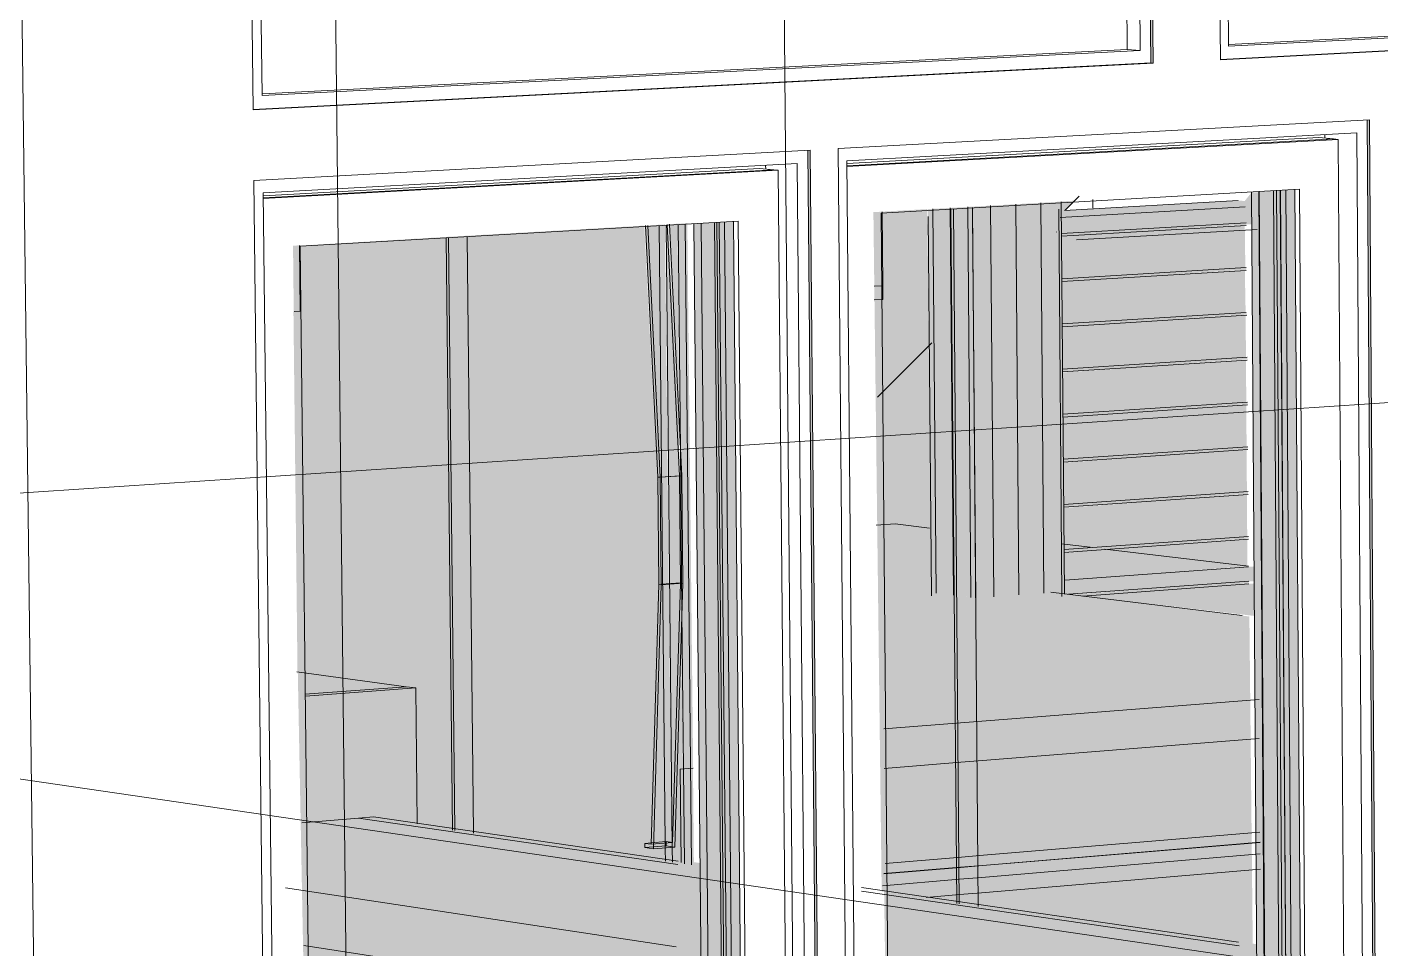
# Model space of a CAD drawing. Header units: inches. Extents: x 5690 to 5695, y -585 to 907.
# Drawn here: x 5692.9137 to 5692.9975, y -584.2999 to -584.2429 of the extents above; entities that cross this region are included whole.
import ezdxf

# ---------------------------------------------------------------- set-up
doc = ezdxf.new("R2010")
doc.units = ezdxf.units.IN
doc.header["$MEASUREMENT"] = 0
for name, color, linetype, lineweight in [('A-DOOR-FRAM', 31, 'Continuous', 9), ('A-FLOR', 192, 'Continuous', 13), ('A-FLOR-HRAL', 11, 'Continuous', 9), ('A-GLAZ-2', 151, 'Continuous', 9), ('A-GLAZ-CURT', 52, 'Continuous', 9), ('A-GLAZ-CWMG', 51, 'Continuous', 9), ('A-WALL', 113, 'Continuous', 13), ('A-WALL-PATT-1', 111, 'Continuous', 9), ('G-ANNO-SYMB-1', 111, 'Continuous', 9), ('I-FURN', 30, 'Continuous', 9), ('I-WALL', 2, 'Continuous', 13), ('Q-CASE', 31, 'Continuous', 9), ('Q-SPCQ', 91, 'Continuous', 9), ('S-COLS', 52, 'Continuous', 9), ('S-STRS', 31, 'Continuous', 9)]:
    doc.layers.add(name, color=color, linetype=linetype, lineweight=lineweight)
doc.layers.add('A-GLAZ-1', color=151, linetype='Continuous', lineweight=13, transparency=0.75)
doc.layers.add('Q-SPCQ-1', color=91, linetype='Continuous', lineweight=9, transparency=0.3)

# ---------------------------------------------------------------- blocks, each defined once
blk = doc.blocks.new('FP_96-3D View 1 Copy 1 Copy 1')
at = {"layer": 'A-WALL-PATT-1'}
for p, q in [((-4883.541599, -584.223621), (-4883.541606, -584.222897)), ((-4883.541576, -584.226332), (-4883.541598, -584.223819)), ((-4883.541552, -584.229041), (-4883.541574, -584.226529)), ((-4883.487352, -584.2375), (-4883.487397, -584.228144)), ((-4883.541528, -584.231749), (-4883.54155, -584.229238)), ((-4883.541505, -584.234456), (-4883.541526, -584.231974)), ((-4883.541496, -584.235479), (-4883.541503, -584.234654)), ((-4883.487352, -584.2375), (-4883.487352, -584.2375)), ((-4883.487351, -584.237671), (-4883.487352, -584.2375)), ((-4883.527451, -584.254069), (-4883.527456, -584.253531))]:
    blk.add_line(p, q, dxfattribs=at)
blk = doc.blocks.new('FP_116-3D View 1 Copy 1 Copy 1')
at = {"layer": 'S-COLS'}
for p, q in [((-4883.537462, -584.240104), (-4883.537634, -584.219788)), ((-4883.536388, -584.240053), (-4883.536557, -584.219751)), ((-4883.53531, -584.240002), (-4883.535478, -584.219714)), ((-4883.537143, -584.277907), (-4883.537344, -584.254113)), ((-4883.53607, -584.27804), (-4883.536271, -584.254052)), ((-4883.534994, -584.278173), (-4883.535195, -584.253991))]:
    blk.add_line(p, q, dxfattribs=at)
blk = doc.blocks.new('FP_117-3D View 1 Copy 1 Copy 1')
at = {"layer": 'S-COLS'}
for p, q in [((-4883.533888, -584.239934), (-4883.534054, -584.219665)), ((-4883.532334, -584.239859), (-4883.532497, -584.219611)), ((-4883.530479, -584.277904), (-4883.530671, -584.253733)), ((-4883.533575, -584.27813), (-4883.533774, -584.25391)), ((-4883.532026, -584.278017), (-4883.532221, -584.253821))]:
    blk.add_line(p, q, dxfattribs=at)

msp = doc.modelspace()

# ---------------------------------------------------------------- hatches: boundary and pattern name
at = {"layer": 'A-GLAZ-1'}
h = msp.add_hatch(color=256, dxfattribs=at)
h.paths.add_polyline_path([(5692.967358, -584.346161), (5692.977005, -584.345035), (5692.976119, -584.344861), (5692.967353, -584.345882), (5692.967355, -584.345974)], flags=0)
h.paths.add_polyline_path([(5692.977866, -584.344935), (5692.978452, -584.344867), (5692.978448, -584.34459), (5692.97698, -584.344761)], flags=0)
h.paths.add_polyline_path([(5692.983169, -584.344316), (5692.990525, -584.343458), (5692.983083, -584.342072), (5692.983168, -584.344266)], flags=0)
h.paths.add_polyline_path([(5692.991411, -584.343354), (5692.9928, -584.343192), (5692.992749, -584.339607), (5692.983051, -584.337827), (5692.983081, -584.341799), (5692.991352, -584.343343)], flags=0)
h.paths.add_polyline_path([(5692.978358, -584.343392), (5692.97834, -584.34116), (5692.973077, -584.340148), (5692.973245, -584.342396), (5692.97818, -584.343357)], flags=0)
h.paths.add_polyline_path([(5692.971683, -584.342092), (5692.971575, -584.340987), (5692.968074, -584.341389), (5692.970278, -584.341818)], flags=0)
h.paths.add_polyline_path([(5692.978338, -584.340888), (5692.978307, -584.336936), (5692.972758, -584.335895), (5692.973056, -584.339874), (5692.978181, -584.340858)], flags=0)
h.paths.add_polyline_path([(5692.967184, -584.34008), (5692.970661, -584.339684), (5692.967175, -584.339014), (5692.967181, -584.339732)], flags=0)
h.paths.add_polyline_path([(5692.992773, -584.339336), (5692.992719, -584.335317), (5692.983019, -584.333578), (5692.983049, -584.337553), (5692.992747, -584.339331)], flags=0)
h.paths.add_polyline_path([(5692.971294, -584.33809), (5692.97105, -584.335575), (5692.967139, -584.334841), (5692.96716, -584.337303), (5692.969676, -584.337782)], flags=0)
h.paths.add_polyline_path([(5692.978305, -584.336664), (5692.978273, -584.33271), (5692.97244, -584.331642), (5692.972738, -584.335621), (5692.978181, -584.336641)], flags=0)
h.paths.add_polyline_path([(5692.971023, -584.3353), (5692.970635, -584.331312), (5692.967102, -584.330665), (5692.967136, -584.334572), (5692.969677, -584.335048)], flags=0)
h.paths.add_polyline_path([(5692.992744, -584.335045), (5692.99269, -584.331023), (5692.982987, -584.329327), (5692.983017, -584.333305), (5692.992717, -584.33504)], flags=0)
h.paths.add_polyline_path([(5692.978271, -584.332438), (5692.97824, -584.32848), (5692.972121, -584.327389), (5692.972419, -584.331369), (5692.978182, -584.332421)], flags=0)
h.paths.add_polyline_path([(5692.970609, -584.331038), (5692.970222, -584.32705), (5692.967066, -584.326514), (5692.9671, -584.330397), (5692.969677, -584.330868)], flags=0)
h.paths.add_polyline_path([(5692.992714, -584.330752), (5692.99266, -584.326727), (5692.982955, -584.325073), (5692.982985, -584.329054), (5692.992688, -584.330747)], flags=0)
h.paths.add_polyline_path([(5692.978238, -584.328209), (5692.978182, -584.324244), (5692.971803, -584.323136), (5692.972101, -584.327116), (5692.978182, -584.328199)], flags=0)
h.paths.add_polyline_path([(5692.970195, -584.326777), (5692.969808, -584.322789), (5692.96703, -584.322307), (5692.967064, -584.326219), (5692.969678, -584.326684)], flags=0)
h.paths.add_polyline_path([(5692.992685, -584.326456), (5692.99264, -584.323718), (5692.982933, -584.322095), (5692.982953, -584.324801), (5692.992658, -584.326451)], flags=0)
h.paths.add_polyline_path([(5692.978205, -584.323977), (5692.978183, -584.321285), (5692.97158, -584.32016), (5692.971783, -584.322863), (5692.978182, -584.323973)], flags=0)
h.paths.add_polyline_path([(5692.969781, -584.322516), (5692.969518, -584.319808), (5692.967005, -584.31938), (5692.967028, -584.322039), (5692.969678, -584.322499)], flags=0)
h.paths.add_polyline_path([(5692.992652, -584.321679), (5692.992146, -584.252906), (5692.989484, -584.253107), (5692.989069, -584.253628), (5692.988666, -584.253589), (5692.977883, -584.254209), (5692.977628, -584.254466), (5692.977659, -584.255624), (5692.989497, -584.255061), (5692.989647, -584.276255), (5692.977895, -584.27711), (5692.977902, -584.277948), (5692.97816, -584.27798), (5692.989653, -584.277169), (5692.989654, -584.277307), (5692.979049, -584.278089), (5692.989668, -584.279319), (5692.989811, -584.299648), (5692.966745, -584.296346), (5692.966991, -584.31335), (5692.970876, -584.312981), (5692.970887, -584.312649), (5692.971606, -584.307501), (5692.973266, -584.307731), (5692.97238, -584.314217), (5692.971146, -584.314365), (5692.971429, -584.318139), (5692.992626, -584.321675)], flags=0)
h.paths.add_polyline_path([(5692.969321, -584.317784), (5692.968989, -584.314546), (5692.966964, -584.314743), (5692.966987, -584.317391), (5692.968989, -584.317728)], flags=0)
h = msp.add_hatch(color=256, dxfattribs=at)
h.paths.add_polyline_path([(5692.967275, -584.345933), (5692.976046, -584.34491), (5692.967227, -584.343174)], flags=0)
h.paths.add_polyline_path([(5692.976908, -584.34481), (5692.978377, -584.344639), (5692.978358, -584.343392), (5692.973245, -584.342396), (5692.97338, -584.344019), (5692.973069, -584.344055), (5692.976415, -584.344713)], flags=0)
h.paths.add_polyline_path([(5692.971865, -584.343819), (5692.971683, -584.342092), (5692.968074, -584.341389), (5692.967198, -584.341489), (5692.967253, -584.342912), (5692.969197, -584.343294)], flags=0)
h.paths.add_polyline_path([(5692.989568, -584.299725), (5692.989359, -584.279354), (5692.977214, -584.277862), (5692.972304, -584.278196), (5692.972551, -584.297249), (5692.989238, -584.299678)], flags=0)
h.paths.add_polyline_path([(5692.977895, -584.27711), (5692.989311, -584.276239), (5692.980434, -584.275199), (5692.977866, -584.275431), (5692.977881, -584.276267)], flags=0)
h.paths.add_polyline_path([(5692.977862, -584.275208), (5692.979629, -584.275082), (5692.977856, -584.274871)], flags=0)
h.paths.add_polyline_path([(5692.977676, -584.254471), (5692.978547, -584.253604), (5692.97767, -584.253654), (5692.977675, -584.254314)], flags=0)
for points in [[(5692.972423, -584.278211), (5692.977214, -584.277862), (5692.977746, -584.277927), (5692.977554, -584.253669), (5692.972104, -584.25398), (5692.972304, -584.278196), (5692.972423, -584.278209)], [(5692.97741, -584.2556), (5692.977431, -584.255599), (5692.977408, -584.255381)]]:
    msp.add_hatch(color=256, dxfattribs=at).paths.add_polyline_path(points, flags=0)
h = msp.add_hatch(color=256, dxfattribs=at)
h.paths.add_polyline_path([(5692.979051, -584.278089), (5692.989321, -584.277303), (5692.98932, -584.277165), (5692.978332, -584.278), (5692.979049, -584.278089)], flags=0)
h.paths.add_polyline_path([(5692.977906, -584.277947), (5692.977886, -584.275381), (5692.989302, -584.274532), (5692.989301, -584.274394), (5692.977884, -584.275207), (5692.977864, -584.272589), (5692.989282, -584.27176), (5692.989281, -584.271622), (5692.977862, -584.272414), (5692.977859, -584.269794), (5692.989263, -584.268987), (5692.989261, -584.268849), (5692.977841, -584.26962), (5692.977859, -584.266998), (5692.989243, -584.266213), (5692.989242, -584.266075), (5692.977819, -584.266826), (5692.977798, -584.264205), (5692.989223, -584.263437), (5692.989222, -584.2633), (5692.977796, -584.26403), (5692.977776, -584.261408), (5692.989204, -584.260661), (5692.989152, -584.260527), (5692.977774, -584.261233), (5692.977754, -584.25861), (5692.989184, -584.257884), (5692.989152, -584.257748), (5692.977752, -584.258435), (5692.977732, -584.255811), (5692.989164, -584.255105), (5692.989153, -584.254968), (5692.97773, -584.255636), (5692.977715, -584.25366), (5692.977552, -584.253669), (5692.977743, -584.277927), (5692.97786, -584.277942)], flags=0)
h = msp.add_hatch(color=256, dxfattribs=at)
h.paths.add_polyline_path([(5692.931644, -584.350329), (5692.938825, -584.349491), (5692.937954, -584.349308), (5692.931637, -584.350044)], flags=0)
h.paths.add_polyline_path([(5692.939615, -584.349399), (5692.947634, -584.348463), (5692.947628, -584.348181), (5692.938745, -584.349216), (5692.939456, -584.349365)], flags=0)
h.paths.add_polyline_path([(5692.952171, -584.347933), (5692.952408, -584.347906), (5692.958284, -584.34722), (5692.958268, -584.345419), (5692.955821, -584.344933), (5692.955856, -584.347222), (5692.952166, -584.347652)], flags=0)
h.paths.add_polyline_path([(5692.958265, -584.345152), (5692.958229, -584.341297), (5692.955782, -584.340822), (5692.955818, -584.344667), (5692.957692, -584.345037)], flags=0)
h.paths.add_polyline_path([(5692.958227, -584.341031), (5692.958191, -584.337174), (5692.955743, -584.336709), (5692.955779, -584.340557), (5692.957692, -584.340926)], flags=0)
h.paths.add_polyline_path([(5692.953838, -584.338358), (5692.955377, -584.338186), (5692.955342, -584.33784), (5692.953856, -584.338006)], flags=0)
h.paths.add_polyline_path([(5692.952132, -584.338285), (5692.952137, -584.338197), (5692.951893, -584.338239)], flags=0)
h.paths.add_polyline_path([(5692.947319, -584.337348), (5692.947297, -584.335192), (5692.946617, -584.335061), (5692.946787, -584.337244), (5692.947135, -584.337312)], flags=0)
h.paths.add_polyline_path([(5692.958188, -584.336908), (5692.958153, -584.333047), (5692.955704, -584.332594), (5692.955749, -584.336446), (5692.957693, -584.336812)], flags=0)
h.paths.add_polyline_path([(5692.945274, -584.33695), (5692.945165, -584.335867), (5692.94337, -584.336063), (5692.943345, -584.336574), (5692.944427, -584.336785)], flags=0)
h.paths.add_polyline_path([(5692.95188, -584.336847), (5692.952206, -584.336811), (5692.952229, -584.33614), (5692.951872, -584.336071), (5692.951878, -584.33661)], flags=0)
h.paths.add_polyline_path([(5692.953925, -584.33662), (5692.954434, -584.336564), (5692.953932, -584.33648), (5692.953926, -584.336608)], flags=0)
h.paths.add_polyline_path([(5692.93771, -584.33532), (5692.939713, -584.335102), (5692.939682, -584.334804), (5692.937725, -584.335016), (5692.93772, -584.335119)], flags=0)
h.paths.add_polyline_path([(5692.95506, -584.335), (5692.954766, -584.332519), (5692.954136, -584.332401), (5692.954016, -584.334801), (5692.954766, -584.334944)], flags=0)
h.paths.add_polyline_path([(5692.941197, -584.334941), (5692.94174, -584.334882), (5692.941778, -584.334131), (5692.941124, -584.334005), (5692.941175, -584.334653)], flags=0)
h.paths.add_polyline_path([(5692.943438, -584.334697), (5692.944261, -584.334608), (5692.94345, -584.334452), (5692.94344, -584.334651)], flags=0)
h.paths.add_polyline_path([(5692.945027, -584.334493), (5692.944759, -584.331834), (5692.943591, -584.331613), (5692.943463, -584.334193), (5692.944428, -584.334378)], flags=0)
h.paths.add_polyline_path([(5692.952322, -584.334479), (5692.952382, -584.333274), (5692.951844, -584.333173), (5692.951856, -584.33439), (5692.952265, -584.334468)], flags=0)
h.paths.add_polyline_path([(5692.931731, -584.334313), (5692.936108, -584.333805), (5692.936145, -584.333048), (5692.931282, -584.332113), (5692.931453, -584.334259)], flags=0)
h.paths.add_polyline_path([(5692.94179, -584.333872), (5692.941976, -584.330119), (5692.940801, -584.329899), (5692.941103, -584.33374), (5692.94161, -584.333837)], flags=0)
h.paths.add_polyline_path([(5692.937792, -584.333661), (5692.938774, -584.333553), (5692.937806, -584.333367), (5692.937795, -584.333597)], flags=0)
h.paths.add_polyline_path([(5692.94728, -584.333519), (5692.947268, -584.332308), (5692.946389, -584.332142), (5692.946487, -584.333401), (5692.946597, -584.333389), (5692.947135, -584.333491)], flags=0)
h.paths.add_polyline_path([(5692.95815, -584.332782), (5692.958114, -584.328919), (5692.955665, -584.328476), (5692.95575, -584.332338), (5692.957693, -584.332696)], flags=0)
h.paths.add_polyline_path([(5692.954788, -584.332259), (5692.9544, -584.328341), (5692.954339, -584.32833), (5692.954149, -584.332139), (5692.954766, -584.332254)], flags=0)
h.paths.add_polyline_path([(5692.9394, -584.332019), (5692.939129, -584.329585), (5692.938004, -584.329374), (5692.937887, -584.331731), (5692.939128, -584.331967)], flags=0)
h.paths.add_polyline_path([(5692.936226, -584.331414), (5692.936284, -584.330232), (5692.931125, -584.329257), (5692.931152, -584.330481), (5692.931367, -584.330489), (5692.936165, -584.331403)], flags=0)
h.paths.add_polyline_path([(5692.952515, -584.33061), (5692.952644, -584.328019), (5692.951792, -584.327864), (5692.951818, -584.330481), (5692.952446, -584.330597)], flags=0)
h.paths.add_polyline_path([(5692.941989, -584.329861), (5692.942175, -584.326104), (5692.940479, -584.325793), (5692.94078, -584.329634), (5692.9418, -584.329825)], flags=0)
h.paths.add_polyline_path([(5692.947241, -584.32963), (5692.947215, -584.327026), (5692.945973, -584.326799), (5692.946178, -584.329432), (5692.947136, -584.32961)], flags=0)
h.paths.add_polyline_path([(5692.939128, -584.329325), (5692.938738, -584.325475), (5692.938201, -584.325376), (5692.938017, -584.329117), (5692.938775, -584.329259)], flags=0)
h.paths.add_polyline_path([(5692.944486, -584.329117), (5692.944221, -584.326478), (5692.943849, -584.32641), (5692.943722, -584.328975), (5692.944429, -584.329107)], flags=0)
h.paths.add_polyline_path([(5692.958112, -584.328653), (5692.958076, -584.324788), (5692.955626, -584.324356), (5692.955662, -584.328212), (5692.957694, -584.328577)], flags=0)
h.paths.add_polyline_path([(5692.952657, -584.327758), (5692.952847, -584.323951), (5692.951752, -584.323756), (5692.95179, -584.327599), (5692.952266, -584.327687)], flags=0)
h.paths.add_polyline_path([(5692.936413, -584.327616), (5692.936539, -584.325072), (5692.931066, -584.324071), (5692.931095, -584.326627), (5692.936348, -584.327604)], flags=0)
h.paths.add_polyline_path([(5692.947212, -584.326763), (5692.947173, -584.322939), (5692.945651, -584.322668), (5692.945962, -584.326535), (5692.947136, -584.326749)], flags=0)
h.paths.add_polyline_path([(5692.944194, -584.326212), (5692.94397, -584.323979), (5692.943862, -584.326151)], flags=0)
h.paths.add_polyline_path([(5692.942188, -584.325845), (5692.942375, -584.322083), (5692.940156, -584.321688), (5692.940458, -584.325529), (5692.941801, -584.325775)], flags=0)
h.paths.add_polyline_path([(5692.938711, -584.32521), (5692.938374, -584.321882), (5692.938214, -584.325119)], flags=0)
h.paths.add_polyline_path([(5692.936552, -584.324815), (5692.936736, -584.321078), (5692.931021, -584.320059), (5692.931093, -584.323818), (5692.936166, -584.324745)], flags=0)
h.paths.add_polyline_path([(5692.958073, -584.324523), (5692.958037, -584.320655), (5692.955587, -584.320234), (5692.955623, -584.324092), (5692.957695, -584.324455)], flags=0)
h.paths.add_polyline_path([(5692.95286, -584.32369), (5692.953051, -584.319879), (5692.951712, -584.319646), (5692.951751, -584.323492), (5692.952746, -584.32367)], flags=0)
h.paths.add_polyline_path([(5692.947171, -584.322677), (5692.947102, -584.318845), (5692.945329, -584.318537), (5692.94563, -584.322403), (5692.947102, -584.322665)], flags=0)
h.paths.add_polyline_path([(5692.942387, -584.321825), (5692.942565, -584.318057), (5692.939834, -584.317583), (5692.940136, -584.321424), (5692.941801, -584.321721)], flags=0)
h.paths.add_polyline_path([(5692.936749, -584.320821), (5692.936887, -584.317071), (5692.930976, -584.316044), (5692.931019, -584.319801), (5692.936167, -584.320718)], flags=0)
h.paths.add_polyline_path([(5692.958035, -584.320389), (5692.95801, -584.31776), (5692.955306, -584.317385), (5692.955423, -584.318906), (5692.955584, -584.31997), (5692.957695, -584.320331)], flags=0)
h.paths.add_polyline_path([(5692.953064, -584.319617), (5692.953264, -584.316999), (5692.951759, -584.316742), (5692.951751, -584.31939), (5692.952747, -584.319562)], flags=0)
h.paths.add_polyline_path([(5692.94713, -584.318588), (5692.947179, -584.315961), (5692.939608, -584.31471), (5692.939813, -584.317319), (5692.942587, -584.3178), (5692.942737, -584.316307), (5692.943076, -584.31668), (5692.943392, -584.316736), (5692.943664, -584.316947), (5692.945304, -584.31723), (5692.945309, -584.318272), (5692.947102, -584.318583)], flags=0)
h.paths.add_polyline_path([(5692.936946, -584.316822), (5692.937151, -584.314253), (5692.931029, -584.31326), (5692.930974, -584.315787), (5692.936619, -584.316766)], flags=0)
h.paths.add_polyline_path([(5692.957992, -584.315794), (5692.957389, -584.254893), (5692.954969, -584.255029), (5692.955344, -584.29462), (5692.937915, -584.29217), (5692.937747, -584.283779), (5692.930448, -584.282791), (5692.930941, -584.308507), (5692.938925, -584.307787), (5692.93965, -584.302501), (5692.941245, -584.302723), (5692.94045, -584.308503), (5692.93097, -584.309357), (5692.931005, -584.311301), (5692.937681, -584.312425), (5692.938021, -584.312072), (5692.93868, -584.311813), (5692.954622, -584.310337), (5692.954664, -584.309764), (5692.95531, -584.305178), (5692.955384, -584.311171), (5692.944655, -584.312183), (5692.944141, -584.312308), (5692.94347, -584.312724), (5692.943078, -584.31311), (5692.942972, -584.313266), (5692.942846, -584.312799), (5692.94091, -584.313004), (5692.953814, -584.315122), (5692.954144, -584.314777), (5692.954834, -584.314509), (5692.955445, -584.314451), (5692.955541, -584.315387), (5692.957696, -584.315744)], flags=0)
h.paths.add_polyline_path([(5692.946087, -584.308401), (5692.944469, -584.308137), (5692.944589, -584.307263), (5692.94477, -584.30743), (5692.946188, -584.307668), (5692.946123, -584.308136)], flags=0)
h.paths.add_polyline_path([(5692.930198, -584.260471), (5692.93059, -584.260448), (5692.930545, -584.25637), (5692.930153, -584.256393), (5692.930156, -584.256669)], flags=0)
h = msp.add_hatch(color=256, dxfattribs=at)
h.paths.add_polyline_path([(5692.989238, -584.276245), (5692.989227, -584.274572), (5692.98048, -584.275196), (5692.989076, -584.276226)], flags=0)
h.paths.add_polyline_path([(5692.979566, -584.275086), (5692.989225, -584.274399), (5692.989207, -584.271798), (5692.977778, -584.272635), (5692.977796, -584.274874), (5692.977911, -584.274888)], flags=0)
h.paths.add_polyline_path([(5692.977777, -584.272418), (5692.989206, -584.271625), (5692.989187, -584.269023), (5692.977756, -584.269835), (5692.977775, -584.272134)], flags=0)
h.paths.add_polyline_path([(5692.977755, -584.269622), (5692.989186, -584.26885), (5692.989168, -584.266247), (5692.977734, -584.267033), (5692.977741, -584.267907)], flags=0)
h.paths.add_polyline_path([(5692.977733, -584.266825), (5692.989167, -584.266074), (5692.989148, -584.26347), (5692.977712, -584.264249), (5692.977724, -584.265664)], flags=0)
h.paths.add_polyline_path([(5692.977711, -584.264027), (5692.989147, -584.263296), (5692.989128, -584.260692), (5692.97769, -584.261444), (5692.977691, -584.261571)], flags=0)
h.paths.add_polyline_path([(5692.977689, -584.261228), (5692.989127, -584.260518), (5692.989077, -584.257914), (5692.977668, -584.258639), (5692.977669, -584.258766)], flags=0)
h.paths.add_polyline_path([(5692.977667, -584.258428), (5692.989108, -584.257739), (5692.989074, -584.255132), (5692.977643, -584.255832), (5692.977664, -584.258107)], flags=0)
at = {"layer": 'A-WALL'}
msp.add_hatch(color=256, dxfattribs=at).paths.add_polyline_path([(5692.983394, -584.245089), (5692.983132, -584.215334), (5692.983033, -584.215388), (5692.983255, -584.245077)], flags=0)
h = msp.add_hatch(color=256, dxfattribs=at)
h.paths.add_polyline_path([(5692.997441, -584.348161), (5692.997419, -584.344795), (5692.997279, -584.344768), (5692.997301, -584.348133)], flags=0)
h.paths.add_polyline_path([(5692.997417, -584.344517), (5692.997391, -584.340485), (5692.997251, -584.340459), (5692.997302, -584.344495)], flags=0)
h.paths.add_polyline_path([(5692.997389, -584.340207), (5692.997362, -584.336173), (5692.997223, -584.336147), (5692.997249, -584.340181), (5692.997302, -584.340191)], flags=0)
h.paths.add_polyline_path([(5692.997361, -584.335895), (5692.997303, -584.331852), (5692.997195, -584.331832), (5692.997221, -584.33587), (5692.997302, -584.335885)], flags=0)
h.paths.add_polyline_path([(5692.997332, -584.33158), (5692.997303, -584.327539), (5692.997167, -584.327515), (5692.997193, -584.331555), (5692.997303, -584.331575)], flags=0)
h.paths.add_polyline_path([(5692.997304, -584.327263), (5692.997286, -584.324516), (5692.997147, -584.324492), (5692.997165, -584.327238), (5692.997303, -584.327262)], flags=0)
h.paths.add_polyline_path([(5692.997273, -584.322462), (5692.996791, -584.24859), (5692.996651, -584.248598), (5692.997133, -584.322439)], flags=0)
h = msp.add_hatch(color=256, dxfattribs=at)
h.paths.add_polyline_path([(5692.963077, -584.352296), (5692.963061, -584.350526), (5692.962924, -584.350498), (5692.96294, -584.352267)], flags=0)
h.paths.add_polyline_path([(5692.963058, -584.350258), (5692.963024, -584.346385), (5692.962886, -584.346358), (5692.96294, -584.350233)], flags=0)
h.paths.add_polyline_path([(5692.963021, -584.346117), (5692.962941, -584.342233), (5692.962849, -584.342215), (5692.962884, -584.346089), (5692.96294, -584.346101)], flags=0)
h.paths.add_polyline_path([(5692.962984, -584.341974), (5692.962941, -584.338094), (5692.962812, -584.338069), (5692.962847, -584.341947), (5692.962941, -584.341965)], flags=0)
h.paths.add_polyline_path([(5692.962947, -584.337828), (5692.962912, -584.333947), (5692.962775, -584.333922), (5692.96281, -584.337802), (5692.962941, -584.337827)], flags=0)
h.paths.add_polyline_path([(5692.96291, -584.33368), (5692.962875, -584.329797), (5692.962738, -584.329772), (5692.962772, -584.333654)], flags=0)
h.paths.add_polyline_path([(5692.962873, -584.32953), (5692.962838, -584.325643), (5692.9627, -584.325619), (5692.962735, -584.329505)], flags=0)
h.paths.add_polyline_path([(5692.962835, -584.325377), (5692.9628, -584.321488), (5692.962663, -584.321464), (5692.962698, -584.325352)], flags=0)
h.paths.add_polyline_path([(5692.962798, -584.321221), (5692.962774, -584.318578), (5692.962637, -584.318554), (5692.962661, -584.321197)], flags=0)
h.paths.add_polyline_path([(5692.962757, -584.316601), (5692.962164, -584.250477), (5692.962026, -584.250484), (5692.962619, -584.316578)], flags=0)
at = {"layer": 'Q-SPCQ-1'}
h = msp.add_hatch(color=256, dxfattribs=at)
h.paths.add_polyline_path([(5692.971221, -584.297056), (5692.970969, -584.278031), (5692.969669, -584.27787), (5692.969422, -584.254125), (5692.966083, -584.254315), (5692.966595, -584.296381), (5692.970902, -584.297009)], flags=0)
h.paths.add_polyline_path([(5692.953601, -584.294492), (5692.953593, -584.293653), (5692.952279, -584.293729), (5692.951889, -584.293673), (5692.951887, -584.293412), (5692.952281, -584.29338), (5692.952757, -584.2773), (5692.952693, -584.270727), (5692.9519, -584.255148), (5692.939731, -584.255843), (5692.940118, -584.292526), (5692.953126, -584.294422)], flags=0)
h.paths.add_polyline_path([(5692.954279, -584.288797), (5692.954924, -584.288747), (5692.954563, -584.254996), (5692.953957, -584.25503), (5692.954153, -584.270262), (5692.954172, -584.270689), (5692.954232, -584.277395), (5692.954185, -584.278962), (5692.954267, -584.287476)], flags=0)
for points in [[(5692.970969, -584.278031), (5692.970769, -584.254056), (5692.969468, -584.25413), (5692.969669, -584.27787)], [(5692.972304, -584.278196), (5692.972104, -584.25398), (5692.970769, -584.254056), (5692.970969, -584.278031), (5692.971757, -584.278128)], [(5692.953593, -584.293653), (5692.953746, -584.293641), (5692.954185, -584.278962), (5692.954038, -584.267907), (5692.953381, -584.255063), (5692.953223, -584.255104), (5692.95359, -584.293358), (5692.953126, -584.293311), (5692.95228, -584.293413), (5692.952279, -584.293469), (5692.95359, -584.293362), (5692.953591, -584.293469)], [(5692.939973, -584.292505), (5692.939585, -584.255851), (5692.930526, -584.256391), (5692.930571, -584.260447), (5692.930179, -584.26047), (5692.93043, -584.282793), (5692.937709, -584.283783), (5692.937799, -584.292188), (5692.939624, -584.292454)], [(5692.940118, -584.292526), (5692.939731, -584.255843), (5692.939585, -584.255851), (5692.939973, -584.292505)], [(5692.972551, -584.297249), (5692.972304, -584.278196), (5692.970969, -584.278031), (5692.971221, -584.297056), (5692.971723, -584.297129)], [(5692.95497, -584.294695), (5692.954913, -584.288748), (5692.954267, -584.288834), (5692.954322, -584.294601), (5692.954762, -584.294665)]]:
    msp.add_hatch(color=256, dxfattribs=at).paths.add_polyline_path(points, flags=0)
h = msp.add_hatch(color=256, dxfattribs=at)
h.paths.add_polyline_path([(5692.954322, -584.294601), (5692.954185, -584.278962), (5692.953746, -584.293641), (5692.953593, -584.293653), (5692.953601, -584.294492), (5692.954289, -584.294596)], flags=0)
h.paths.add_polyline_path([(5692.952281, -584.29338), (5692.953215, -584.293304), (5692.95359, -584.293358), (5692.95318, -584.255075), (5692.951935, -584.255146), (5692.952694, -584.270745), (5692.952756, -584.277406), (5692.952284, -584.293304)], flags=0)
h.paths.add_polyline_path([(5692.952418, -584.29375), (5692.953593, -584.293653), (5692.95359, -584.293362), (5692.952279, -584.293469), (5692.952279, -584.29338), (5692.951887, -584.293412), (5692.951889, -584.293673), (5692.952279, -584.293729)], flags=0)
h.paths.add_polyline_path([(5692.95409, -584.268966), (5692.953957, -584.25503), (5692.953414, -584.255073), (5692.954038, -584.267907)], flags=0)
h.paths.add_polyline_path([(5692.954185, -584.278962), (5692.954226, -584.276365), (5692.95412, -584.26959), (5692.95409, -584.268966), (5692.95417, -584.277395)], flags=0)

# ---------------------------------------------------------------- linework, layer by layer
at = {"layer": 'A-DOOR-FRAM'}
for p, q in [((5692.989964, -584.321391), (5692.989484, -584.253105)), ((5692.989943, -584.253079), (5692.990422, -584.321468))]:
    msp.add_line(p, q, dxfattribs=at)
at = {"layer": 'A-FLOR'}
for p, q in [((5692.96742, -584.273623), (5692.966264, -584.273704)), ((5692.969547, -584.273878), (5692.96742, -584.273623)), ((5692.979496, -584.275066), (5692.977721, -584.274854)), ((5692.989305, -584.276239), (5692.980409, -584.275176)), ((5692.977928, -584.277107), (5692.989314, -584.276283)), ((5692.988918, -584.2793), (5692.977068, -584.277844)), ((5692.966731, -584.286309), (5692.989955, -584.2845))]:
    msp.add_line(p, q, dxfattribs=at)
at = {"layer": 'A-FLOR-HRAL'}
for p, q in [((5692.977906, -584.277969), (5692.977715, -584.253667)), ((5692.97773, -584.255635), (5692.989153, -584.254968)), ((5692.989153, -584.255143), (5692.977731, -584.255811)), ((5692.977752, -584.258434), (5692.989153, -584.257748)), ((5692.989153, -584.257922), (5692.977753, -584.25861)), ((5692.977774, -584.261232), (5692.989153, -584.260526)), ((5692.989204, -584.260698), (5692.977775, -584.261408)), ((5692.977796, -584.264029), (5692.989223, -584.263299)), ((5692.989224, -584.263474), (5692.977797, -584.264205)), ((5692.977818, -584.266825), (5692.989242, -584.266075)), ((5692.989243, -584.266249), (5692.977819, -584.267001)), ((5692.97784, -584.26962), (5692.989262, -584.268849)), ((5692.989263, -584.269023), (5692.977841, -584.269796)), ((5692.977862, -584.272414), (5692.989281, -584.271622)), ((5692.989283, -584.271796), (5692.977863, -584.272589)), ((5692.977884, -584.275206), (5692.989301, -584.274394)), ((5692.989302, -584.274568), (5692.977885, -584.275382)), ((5692.97816, -584.277979), (5692.98932, -584.277164)), ((5692.989322, -584.277339), (5692.979055, -584.278089))]:
    msp.add_line(p, q, dxfattribs=at)
at = {"layer": 'A-GLAZ-2'}
for p, q in [((5692.983255, -584.245077), (5692.983032, -584.215337)), ((5692.988068, -584.244032), (5692.987868, -584.215968)), ((5692.981801, -584.244245), (5692.981589, -584.216173)), ((5692.982381, -584.216148), (5692.982593, -584.244312)), ((5692.928238, -584.247094), (5692.927907, -584.21793)), ((5693.038454, -584.241454), (5692.988068, -584.244032)), ((5692.988093, -584.243923), (5693.037644, -584.241391)), ((5692.987567, -584.244854), (5693.039065, -584.242192)), ((5692.982593, -584.244312), (5692.928238, -584.247094)), ((5692.928261, -584.24698), (5692.981801, -584.244245)), ((5692.9818, -584.244245), (5692.982593, -584.244312)), ((5692.927676, -584.24795), (5692.983255, -584.245077)), ((5692.997134, -584.322574), (5692.996651, -584.248598)), ((5692.964438, -584.25114), (5692.996012, -584.249404)), ((5692.994037, -584.249735), (5692.994035, -584.249514)), ((5692.996012, -584.249404), (5692.996493, -584.322461)), ((5692.99485, -584.249805), (5692.964445, -584.251484)), ((5692.964449, -584.251442), (5692.994566, -584.24978)), ((5692.994566, -584.24978), (5692.964449, -584.251442)), ((5692.964463, -584.251308), (5692.993667, -584.249699)), ((5692.993667, -584.249699), (5692.994566, -584.24978)), ((5692.994566, -584.24978), (5692.99485, -584.249805)), ((5692.995333, -584.322262), (5692.99485, -584.249805)), ((5692.962621, -584.316747), (5692.962026, -584.250484)), ((5692.965019, -584.317147), (5692.964438, -584.25114)), ((5692.928307, -584.253127), (5692.961359, -584.251309)), ((5692.960194, -584.251719), (5692.928314, -584.253479)), ((5692.928318, -584.253435), (5692.959914, -584.251692)), ((5692.959914, -584.251692), (5692.928318, -584.253435)), ((5692.928331, -584.253298), (5692.959029, -584.251607)), ((5692.959029, -584.251607), (5692.959914, -584.251692)), ((5692.959415, -584.251648), (5692.959413, -584.251417)), ((5692.959914, -584.251692), (5692.960194, -584.251719)), ((5692.960783, -584.316428), (5692.960194, -584.251719)), ((5692.961359, -584.251309), (5692.961948, -584.316628)), ((5692.966564, -584.254369), (5692.992465, -584.252888)), ((5692.991614, -584.252937), (5692.992088, -584.32169)), ((5692.992653, -584.321785), (5692.992181, -584.252905)), ((5692.992653, -584.321785), (5692.992181, -584.252905)), ((5692.992181, -584.252905), (5692.992653, -584.321785)), ((5692.992465, -584.252888), (5692.992935, -584.321833)), ((5692.928965, -584.311048), (5692.928307, -584.253127)), ((5692.989975, -584.253055), (5692.990454, -584.321438)), ((5692.990454, -584.321438), (5692.989975, -584.253055)), ((5692.991327, -584.321579), (5692.990851, -584.252998)), ((5692.991521, -584.32161), (5692.991045, -584.252981)), ((5692.991744, -584.32164), (5692.991269, -584.252965)), ((5692.991759, -584.321635), (5692.991284, -584.252956)), ((5692.967111, -584.317472), (5692.966564, -584.254369)), ((5692.930593, -584.256425), (5692.957704, -584.254875)), ((5692.955542, -584.315544), (5692.954969, -584.255057)), ((5692.955421, -584.255031), (5692.955993, -584.31562)), ((5692.955993, -584.31562), (5692.955421, -584.255031)), ((5692.956807, -584.31575), (5692.956237, -584.254977)), ((5692.956955, -584.315773), (5692.956385, -584.254962)), ((5692.957113, -584.315783), (5692.956543, -584.254942)), ((5692.956867, -584.254923), (5692.957436, -584.315838)), ((5692.957993, -584.315932), (5692.957425, -584.254899)), ((5692.957993, -584.315932), (5692.957425, -584.254899)), ((5692.957425, -584.254899), (5692.957993, -584.315932)), ((5692.957704, -584.254875), (5692.958272, -584.315978)), ((5692.931209, -584.3114), (5692.930593, -584.256425))]:
    msp.add_line(p, q, dxfattribs=at)
at = {"layer": 'A-GLAZ-CWMG'}
for p, q in [((5692.988666, -584.253589), (5692.977903, -584.254208)), ((5692.977652, -584.254641), (5692.98909, -584.25398))]:
    msp.add_line(p, q, dxfattribs=at)
at = {"layer": 'A-WALL'}
for p, q in [((5692.912999, -584.212223), (5692.914973, -584.371404)), ((5692.987562, -584.244873), (5692.987349, -584.215198)), ((5692.983172, -584.215332), (5692.983394, -584.245089)), ((5692.92768, -584.24797), (5692.927328, -584.217131)), ((5693.039208, -584.242203), (5692.987562, -584.244873)), ((5692.983394, -584.245089), (5692.92768, -584.24797)), ((5692.983394, -584.245089), (5692.983254, -584.245077)), ((5692.963897, -584.250382), (5692.996791, -584.24859)), ((5692.996791, -584.24859), (5692.997274, -584.322598)), ((5692.964487, -584.317063), (5692.963897, -584.250382)), ((5692.92773, -584.252352), (5692.962164, -584.250477)), ((5692.962164, -584.250477), (5692.962758, -584.31677)), ((5692.928398, -584.310958), (5692.92773, -584.252352))]:
    msp.add_line(p, q, dxfattribs=at)
at = {"layer": 'G-ANNO-SYMB-1'}
for p, q in [((5692.961963, -584.396317), (5692.958313, -583.994135)), ((5692.934312, -584.379702), (5692.930189, -584.00604)), ((5692.829665, -584.277237), (5693.135912, -584.256992)), ((5693.501754, -584.375269), (5692.829665, -584.277237))]:
    msp.add_line(p, q, dxfattribs=at)
at = {"layer": 'I-FURN'}
msp.add_line((5692.930815, -584.299732), (5692.940295, -584.3012), dxfattribs=at)
at = {"layer": 'I-WALL'}
for p, q in [((5692.989833, -584.255381), (5692.978655, -584.256037)), ((5692.954926, -584.288746), (5692.954118, -584.28881)), ((5692.954174, -584.294585), (5692.954118, -584.28881))]:
    msp.add_line(p, q, dxfattribs=at)
at = {"layer": 'Q-CASE'}
for p, q in [((5692.93059, -584.260448), (5692.930545, -584.256384)), ((5692.930229, -584.26047), (5692.93059, -584.260448)), ((5692.930398, -584.282785), (5692.937167, -584.2837)), ((5692.930886, -584.28417), (5692.937167, -584.2837)), ((5692.937167, -584.2837), (5692.930886, -584.28417)), ((5692.937747, -584.283779), (5692.930921, -584.284289)), ((5692.937167, -584.2837), (5692.937747, -584.283779)), ((5692.937747, -584.283779), (5692.937837, -584.292197)), ((5692.930689, -584.292123), (5692.93421, -584.291842)), ((5692.93421, -584.291842), (5692.935141, -584.291768)), ((5692.95397, -584.294709), (5692.93421, -584.291842)), ((5692.93421, -584.291842), (5692.95397, -584.294709)), ((5692.935141, -584.291768), (5692.953999, -584.2945)), ((5692.953866, -584.299816), (5692.929678, -584.296167)), ((5692.988724, -584.299753), (5692.96534, -584.296359)), ((5692.96534, -584.296359), (5692.988724, -584.299753)), ((5692.965345, -584.296144), (5692.988679, -584.299524))]:
    msp.add_line(p, q, dxfattribs=at)
at = {"layer": 'Q-SPCQ'}
for p, q in [((5692.970884, -584.254114), (5692.971243, -584.297132)), ((5692.971032, -584.254103), (5692.971391, -584.297142)), ((5692.972575, -584.297314), (5692.972218, -584.254035)), ((5692.95198, -584.25515), (5692.952739, -584.270726)), ((5692.952887, -584.270735), (5692.952127, -584.255142)), ((5692.952824, -584.255144), (5692.953192, -584.293385)), ((5692.953633, -584.293728), (5692.953263, -584.255119)), ((5692.95407, -584.270637), (5692.953312, -584.255074)), ((5692.953458, -584.255066), (5692.954217, -584.270645)), ((5692.954133, -584.269048), (5692.954, -584.255077)), ((5692.954439, -584.255052), (5692.954816, -584.294735)), ((5692.940017, -584.292595), (5692.93963, -584.255901)), ((5692.940163, -584.292606), (5692.939776, -584.25589)), ((5692.940943, -584.255823), (5692.94133, -584.292775)), ((5692.954229, -584.279051), (5692.954133, -584.269048)), ((5692.952739, -584.270726), (5692.952885, -584.270717)), ((5692.952739, -584.270726), (5692.952803, -584.277364)), ((5692.952885, -584.270717), (5692.95407, -584.270637)), ((5692.954217, -584.270645), (5692.952887, -584.270735)), ((5692.952951, -584.277392), (5692.952887, -584.270735)), ((5692.954133, -584.277269), (5692.95407, -584.270655)), ((5692.954217, -584.270645), (5692.954281, -584.277297)), ((5692.952803, -584.277364), (5692.952323, -584.293461)), ((5692.952462, -584.293741), (5692.952951, -584.277392)), ((5692.952949, -584.277354), (5692.952803, -584.277364)), ((5692.954133, -584.277269), (5692.95295, -584.277354)), ((5692.954281, -584.277297), (5692.952951, -584.277392)), ((5692.95365, -584.293352), (5692.954132, -584.277308)), ((5692.954281, -584.277297), (5692.95379, -584.293632)), ((5692.954378, -584.294671), (5692.954229, -584.279051)), ((5692.952326, -584.293372), (5692.95193, -584.293404)), ((5692.952323, -584.293461), (5692.95193, -584.293404)), ((5692.95193, -584.293404), (5692.951933, -584.293665)), ((5692.95326, -584.293556), (5692.951933, -584.293665)), ((5692.951933, -584.293665), (5692.952462, -584.293741)), ((5692.95365, -584.293352), (5692.952323, -584.293461)), ((5692.953258, -584.293296), (5692.952326, -584.293372)), ((5692.95379, -584.293632), (5692.952462, -584.293741)), ((5692.953192, -584.293385), (5692.953193, -584.293473)), ((5692.953193, -584.293473), (5692.953196, -584.293764)), ((5692.953196, -584.293764), (5692.953203, -584.294501)), ((5692.953258, -584.293385), (5692.953258, -584.293296)), ((5692.953258, -584.293296), (5692.95365, -584.293352)), ((5692.95326, -584.293556), (5692.953258, -584.293385)), ((5692.95379, -584.293632), (5692.95326, -584.293556)), ((5692.953641, -584.294565), (5692.953633, -584.293728))]:
    msp.add_line(p, q, dxfattribs=at)
at = {"layer": 'S-COLS'}
for p, q in [((5692.969671, -584.278069), (5692.969472, -584.254586)), ((5692.972424, -584.278412), (5692.972226, -584.254436)), ((5692.977747, -584.278125), (5692.977558, -584.254128))]:
    msp.add_line(p, q, dxfattribs=at)
at = {"layer": 'S-STRS'}
for p, q in [((5692.978827, -584.253324), (5692.977954, -584.254194)), ((5692.966659, -584.258869), (5692.96662, -584.254285)), ((5692.966123, -584.258901), (5692.966659, -584.258869)), ((5692.966659, -584.258869), (5692.966124, -584.258901)), ((5692.966667, -584.259717), (5692.966659, -584.258869)), ((5692.966132, -584.259749), (5692.966667, -584.259717)), ((5692.969704, -584.262415), (5692.966343, -584.265764)), ((5692.989972, -584.286915), (5692.972842, -584.288276)), ((5692.971486, -584.288384), (5692.966752, -584.28876)), ((5692.972842, -584.288276), (5692.971486, -584.288384)), ((5692.97289, -584.294144), (5692.990013, -584.292718)), ((5692.972842, -584.294781), (5692.990028, -584.293343)), ((5692.972843, -584.294765), (5692.990028, -584.293327)), ((5692.966803, -584.294651), (5692.971535, -584.294257)), ((5692.971482, -584.294895), (5692.972842, -584.294781)), ((5692.971484, -584.294879), (5692.972843, -584.294765)), ((5692.971535, -584.294257), (5692.97289, -584.294144)), ((5692.972774, -584.29551), (5692.990033, -584.294057)), ((5692.966639, -584.296026), (5692.971409, -584.295624)), ((5692.966733, -584.295293), (5692.971482, -584.294895)), ((5692.966735, -584.295276), (5692.971484, -584.294879)), ((5692.971409, -584.295624), (5692.972774, -584.29551)), ((5692.972782, -584.29646), (5692.99004, -584.294997)), ((5692.971417, -584.296576), (5692.972782, -584.29646)), ((5692.969348, -584.296751), (5692.971417, -584.296576))]:
    msp.add_line(p, q, dxfattribs=at)

# ---------------------------------------------------------------- block references
at = {"layer": 'A-GLAZ-CURT'}
msp.add_blockref('FP_96-3D View 1 Copy 1 Copy 1', (10576.507114, 0), dxfattribs=at)
at = {"layer": 'S-COLS'}
for name in ['FP_116-3D View 1 Copy 1 Copy 1', 'FP_117-3D View 1 Copy 1 Copy 1']:
    msp.add_blockref(name, (10576.507114, 0), dxfattribs=at)

doc.saveas('drawing.dxf')
